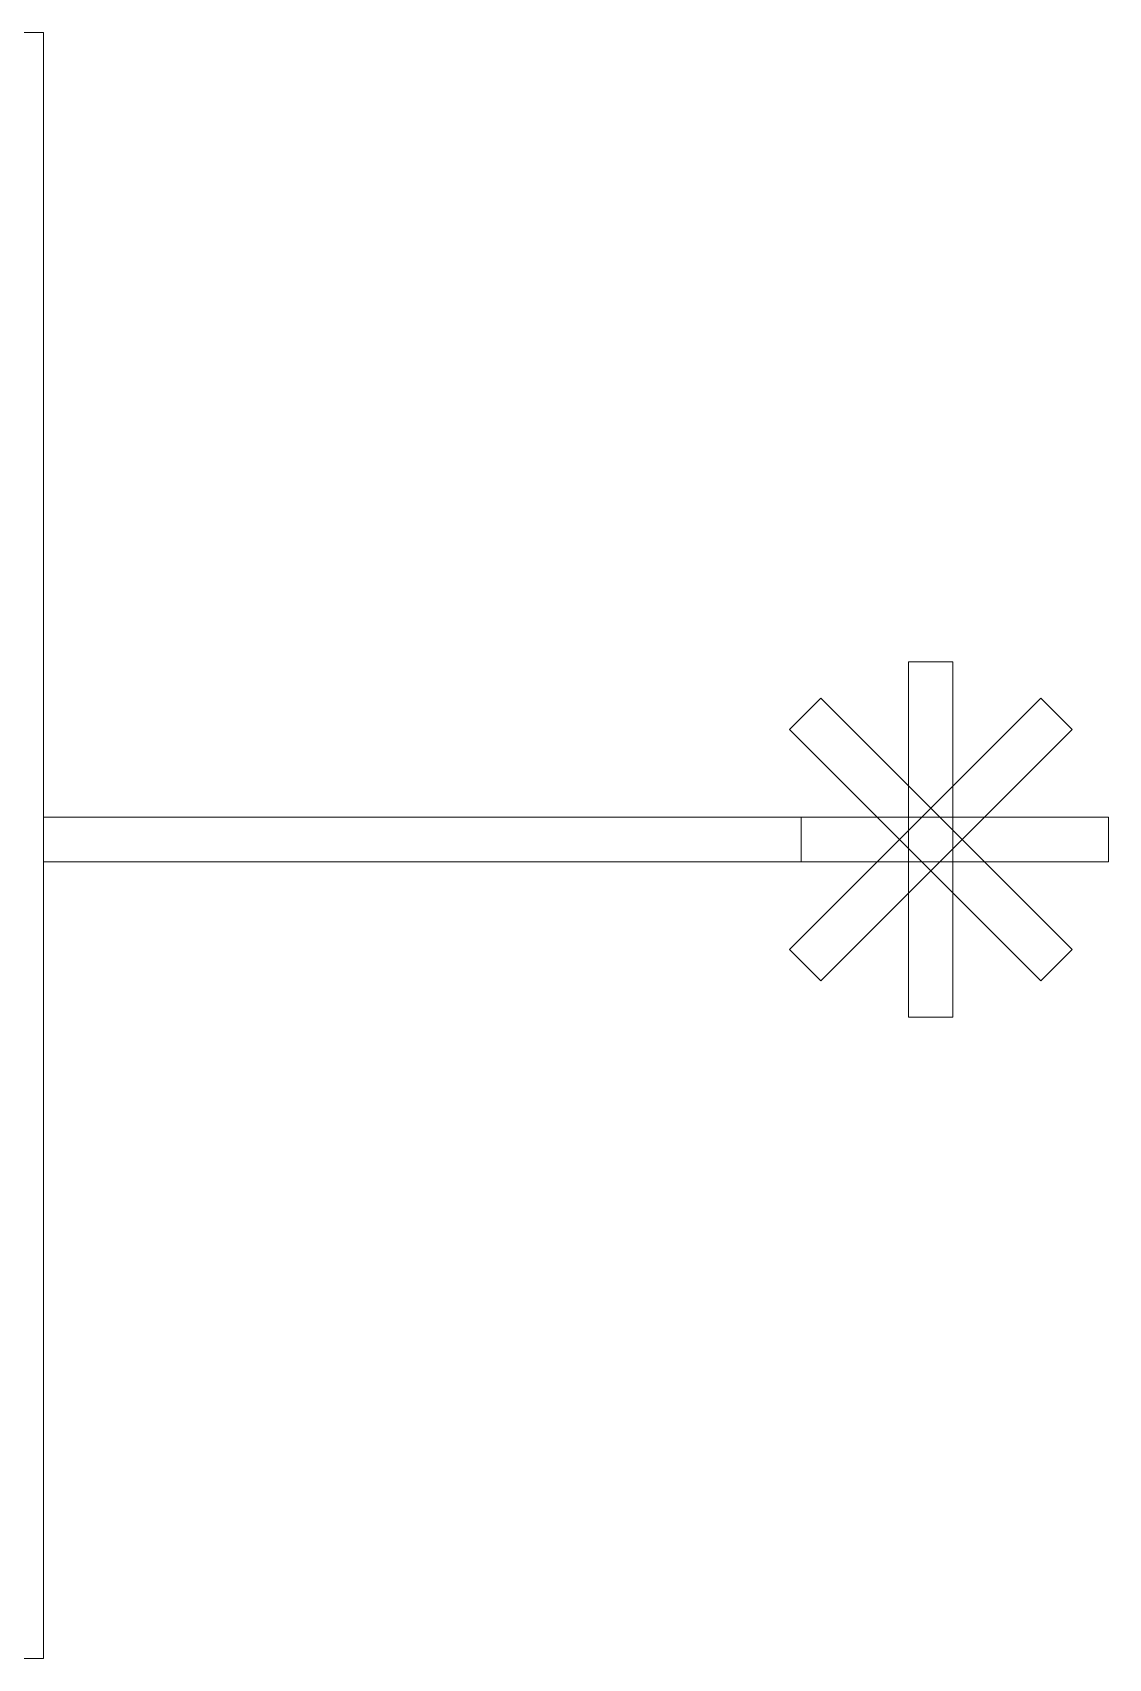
# Model space of a CAD drawing. Header units: millimetres. Extents: x 162451 to 197951, y 56048 to 71985.
# Drawn here: x 193558 to 195980, y 60911 to 64572 of the extents above; entities that cross this region are included whole.
import ezdxf

# ---------------------------------------------------------------- set-up
doc = ezdxf.new("R2010")
doc.units = ezdxf.units.MM
doc.layers.add('FLOW', color=6, linetype='Continuous', lineweight=5)

msp = doc.modelspace()

# ---------------------------------------------------------------- linework, layer by layer
at = {"layer": 'FLOW', "linetype": 'Continuous'}
for points in [[(193482.8, 60911.2), (193582.8, 60911.2), (193582.8, 64572), (193482.8, 64572), (193482.8, 63903.7), (193482.8, 60911.2)], [(195529.7, 62355.1), (195529.7, 62355.1), (195529.7, 63155.1), (195529.7, 63155.1), (195529.7, 62355.1)], [(195529.7, 63155.1), (195529.7, 63155.1), (195629.7, 63155.1), (195629.7, 63155.1), (195529.7, 63155.1)], [(195529.7, 62355.1), (195529.7, 62355.1), (195529.7, 63155.1), (195529.7, 63155.1), (195529.7, 62355.1)], [(195629.7, 63155.1), (195629.7, 63155.1), (195629.7, 62355.1), (195629.7, 62355.1), (195629.7, 63155.1)], [(195629.7, 63155.1), (195629.7, 63155.1), (195629.7, 62355.1), (195629.7, 62355.1), (195629.7, 63155.1)], [(195261.5, 62507.6), (195261.5, 62507.6), (195827.2, 63073.3), (195827.2, 63073.3), (195261.5, 62507.6)], [(195261.5, 63002.6), (195261.5, 63002.6), (195332.2, 63073.3), (195332.2, 63073.3), (195261.5, 63002.6)], [(195261.5, 62507.6), (195261.5, 62507.6), (195827.2, 63073.3), (195827.2, 63073.3), (195261.5, 62507.6)], [(195332.2, 63073.3), (195332.2, 63073.3), (195897.9, 62507.6), (195897.9, 62507.6), (195332.2, 63073.3)], [(195332.2, 63073.3), (195332.2, 63073.3), (195897.9, 62507.6), (195897.9, 62507.6), (195332.2, 63073.3)], [(195827.2, 63073.3), (195827.2, 63073.3), (195897.9, 63002.6), (195897.9, 63002.6), (195827.2, 63073.3)], [(195827.2, 62436.9), (195827.2, 62436.9), (195261.5, 63002.6), (195261.5, 63002.6), (195827.2, 62436.9)], [(195827.2, 62436.9), (195827.2, 62436.9), (195261.5, 63002.6), (195261.5, 63002.6), (195827.2, 62436.9)], [(195897.9, 63002.6), (195897.9, 63002.6), (195332.2, 62436.9), (195332.2, 62436.9), (195897.9, 63002.6)], [(195897.9, 63002.6), (195897.9, 63002.6), (195332.2, 62436.9), (195332.2, 62436.9), (195897.9, 63002.6)], [(195179.7, 62805.1), (193582.8, 62805.1), (193582.8, 62705.1), (195287.9, 62705.1), (195287.9, 62805.1)], [(195179.7, 62805.1), (195179.7, 62805.1)], [(195179.7, 62805.1), (195179.7, 62805.1), (195979.7, 62805.1), (195979.7, 62805.1), (195179.7, 62805.1)], [(195979.7, 62705.1), (195979.7, 62705.1), (195179.7, 62705.1), (195179.7, 62705.1), (195979.7, 62705.1)], [(195179.7, 62705.1), (195179.7, 62705.1)], [(195332.2, 62436.9), (195332.2, 62436.9), (195261.5, 62507.6), (195261.5, 62507.6), (195332.2, 62436.9)], [(195897.9, 62507.6), (195897.9, 62507.6), (195827.2, 62436.9), (195827.2, 62436.9), (195897.9, 62507.6)], [(195629.7, 62355.1), (195629.7, 62355.1), (195529.7, 62355.1), (195529.7, 62355.1), (195629.7, 62355.1)]]:
    msp.add_lwpolyline(points, close=True, dxfattribs=at)
at = {"layer": 'FLOW'}
msp.add_lwpolyline([(195979.7, 62805.1), (195979.7, 62705.1)], dxfattribs=at)
at = {"layer": 'FLOW', "linetype": 'Continuous'}
for centre in [(195332.2, 63073.3), (195261.5, 63002.6), (195179.7, 62805.1), (195179.7, 62705.1), (195261.5, 62507.6), (195332.2, 62436.9), (195827.2, 62436.9), (195529.7, 62355.1), (195629.7, 62355.1)]:
    msp.add_circle(centre, 0, dxfattribs=at)

doc.saveas('drawing.dxf')
